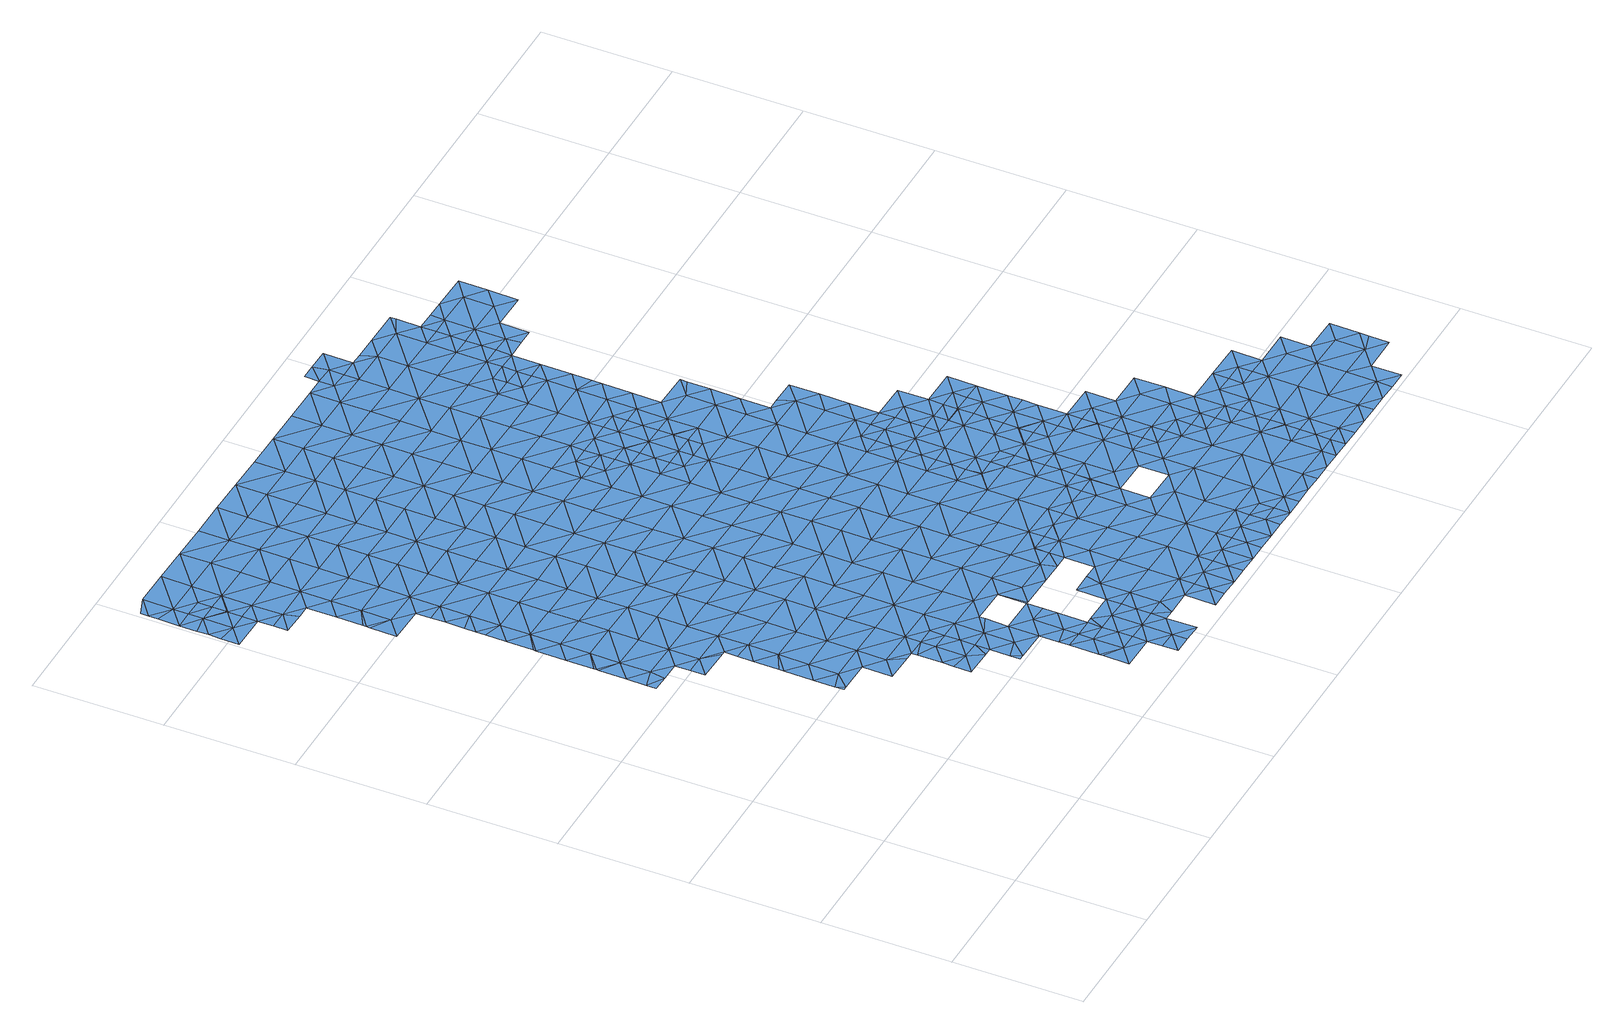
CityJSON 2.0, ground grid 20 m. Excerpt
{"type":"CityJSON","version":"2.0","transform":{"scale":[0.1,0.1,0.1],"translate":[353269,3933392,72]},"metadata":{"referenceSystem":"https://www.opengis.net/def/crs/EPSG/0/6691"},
"CityObjects":{
"waterbody1":{"type":"WaterBody","attributes":{"name":"4","class":"1140","function":"1","WaterBodyRiverFloodingRiskAttribute.description":"2","WaterBodyRiverFloodingRiskAttribute.rankOrg":"2","WaterBodyRiverFloodingRiskAttribute.adminType":"2","WaterBodyRiverFloodingRiskAttribute.scale":"L1"},"geometry":[{"type":"MultiSurface","lod":"1","boundaries":[[[0,1,2]],[[2,3,4]],[[2,1,3]],[[4,5,6]],[[6,5,7]],[[4,3,5]],[[1,8,3]],[[9,10,7]],[[5,9,7]],[[11,12,13]],[[10,9,14]],[[15,16,17]],[[18,16,15]],[[19,5,3]],[[17,16,20]],[[13,21,22]],[[9,23,14]],[[24,25,8]],[[26,27,20]],[[13,12,21]],[[14,23,28]],[[24,29,25]],[[30,25,29]],[[16,26,20]],[[31,32,33]],[[28,34,35]],[[21,36,22]],[[3,8,19]],[[22,36,37]],[[38,31,33]],[[39,9,5]],[[40,41,42]],[[23,34,28]],[[12,43,21]],[[18,44,16]],[[32,45,33]],[[19,46,5]],[[35,34,47]],[[19,8,25]],[[48,49,37]],[[41,40,50]],[[51,38,33]],[[52,38,51]],[[39,23,9]],[[48,53,49]],[[36,48,37]],[[54,55,47]],[[50,56,57]],[[58,52,51]],[[59,60,58]],[[45,61,33]],[[62,25,30]],[[57,56,63]],[[55,54,64]],[[42,65,40]],[[54,47,34]],[[66,26,16]],[[67,16,44]],[[53,68,69]],[[59,58,51]],[[70,60,59]],[[71,34,23]],[[72,73,43]],[[48,68,53]],[[50,40,56]],[[25,74,19]],[[64,75,76]],[[5,46,39]],[[68,62,69]],[[44,70,59]],[[77,73,72]],[[74,25,62]],[[39,71,23]],[[76,75,78]],[[36,21,79]],[[21,43,79]],[[64,54,75]],[[61,63,80]],[[67,44,59]],[[63,56,80]],[[81,54,34]],[[51,33,82]],[[83,59,51]],[[33,61,82]],[[66,16,67]],[[71,84,34]],[[43,73,79]],[[85,86,65]],[[62,68,74]],[[48,36,87]],[[85,78,86]],[[82,61,80]],[[87,36,79]],[[78,75,86]],[[48,88,68]],[[89,73,77]],[[90,19,74]],[[56,40,91]],[[40,65,91]],[[92,75,54]],[[46,19,93]],[[86,91,65]],[[46,94,39]],[[56,95,80]],[[96,67,59]],[[51,82,83]],[[94,71,39]],[[92,86,75]],[[19,90,93]],[[97,73,89]],[[48,87,88]],[[34,84,81]],[[79,73,97]],[[98,66,67]],[[56,91,95]],[[74,68,99]],[[100,90,74]],[[59,83,101]],[[99,68,88]],[[92,54,81]],[[102,103,104]],[[105,91,86]],[[46,93,94]],[[82,80,106]],[[71,107,84]],[[99,100,74]],[[96,59,101]],[[96,98,67]],[[94,107,71]],[[97,89,108]],[[109,83,82]],[[92,105,86]],[[104,110,102]],[[87,79,111]],[[80,95,106]],[[111,79,97]],[[102,110,112]],[[113,88,87]],[[84,114,81]],[[90,115,93]],[[108,116,97]],[[105,117,91]],[[91,118,95]],[[119,113,87]],[[82,106,120]],[[83,121,101]],[[119,87,111]],[[93,115,94]],[[122,112,123]],[[90,100,124]],[[112,110,123]],[[125,122,123]],[[84,107,114]],[[110,104,126]],[[82,120,109]],[[115,90,124]],[[127,107,94]],[[99,128,100]],[[92,81,129]],[[130,105,92]],[[131,125,123]],[[132,125,131]],[[129,81,114]],[[99,88,128]],[[96,101,121]],[[133,98,96]],[[134,135,136]],[[91,117,118]],[[110,137,123]],[[116,132,131]],[[83,109,121]],[[137,110,126]],[[138,119,111]],[[106,95,139]],[[97,116,140]],[[128,88,113]],[[100,141,124]],[[127,94,115]],[[111,97,138]],[[139,95,118]],[[137,142,123]],[[130,92,129]],[[126,136,143]],[[116,131,140]],[[107,144,114]],[[142,145,123]],[[136,135,143]],[[133,96,121]],[[130,146,105]],[[105,147,117]],[[138,97,140]],[[148,113,119]],[[120,106,149]],[[131,123,145]],[[150,126,143]],[[146,147,105]],[[149,106,139]],[[149,151,120]],[[137,126,150]],[[100,128,141]],[[107,127,152]],[[135,153,143]],[[109,151,121]],[[154,98,133]],[[117,155,118]],[[109,120,151]],[[115,124,156]],[[157,127,115]],[[148,119,138]],[[144,107,152]],[[158,128,113]],[[159,130,129]],[[147,155,117]],[[148,160,113]],[[124,141,156]],[[129,114,159]],[[161,143,153]],[[140,131,162]],[[131,145,162]],[[150,143,161]],[[159,114,144]],[[128,158,141]],[[157,115,156]],[[137,150,163]],[[139,118,155]],[[164,149,139]],[[133,121,165]],[[166,146,130]],[[167,162,145]],[[168,150,161]],[[138,140,169]],[[170,154,133]],[[121,151,165]],[[169,140,162]],[[163,150,168]],[[171,148,138]],[[113,160,158]],[[172,156,141]],[[173,166,130]],[[174,127,157]],[[175,144,152]],[[173,130,159]],[[146,166,147]],[[152,127,176]],[[164,139,155]],[[177,133,165]],[[164,178,149]],[[179,138,169]],[[176,127,174]],[[148,171,160]],[[175,159,144]],[[180,141,158]],[[151,149,178]],[[163,181,167]],[[170,133,177]],[[151,182,165]],[[171,138,179]],[[183,169,162]],[[172,184,156]],[[175,152,176]],[[185,173,159]],[[141,180,172]],[[155,147,186]],[[171,187,160]],[[160,188,158]],[[167,181,189]],[[157,156,184]],[[175,185,159]],[[190,183,162]],[[191,177,165]],[[147,166,186]],[[162,167,190]],[[151,178,182]],[[189,190,167]],[[174,157,184]],[[158,188,180]],[[181,192,189]],[[193,191,165]],[[194,155,186]],[[195,178,164]],[[185,196,173]],[[173,197,166]],[[179,169,183]],[[198,170,177]],[[164,155,199]],[[165,182,193]],[[200,171,179]],[[176,174,201]],[[160,187,188]],[[201,174,184]],[[199,195,164]],[[155,194,199]],[[202,182,178]],[[203,190,189]],[[204,200,179]],[[200,187,171]],[[172,180,205]],[[206,184,172]],[[204,179,183]],[[175,176,207]],[[208,185,175]],[[207,176,201]],[[180,188,205]],[[205,206,172]],[[173,196,197]],[[186,166,209]],[[177,191,198]],[[189,192,203]],[[210,203,192]],[[203,211,190]],[[209,212,186]],[[200,213,187]],[[187,214,188]],[[202,178,195]],[[166,197,209]],[[206,215,184]],[[216,199,194]],[[175,207,208]],[[208,217,185]],[[185,218,196]],[[183,190,211]],[[193,219,191]],[[194,186,212]],[[193,182,219]],[[201,184,215]],[[217,218,185]],[[188,220,205]],[[196,218,197]],[[182,202,219]],[[204,183,221]],[[210,222,203]],[[223,200,204]],[[187,213,214]],[[183,211,221]],[[224,209,197]],[[225,201,215]],[[221,226,204]],[[227,211,203]],[[216,194,212]],[[195,199,216]],[[205,228,206]],[[198,191,229]],[[207,201,230]],[[222,210,231]],[[195,232,202]],[[218,224,197]],[[226,223,204]],[[216,232,195]],[[191,219,229]],[[228,215,206]],[[200,223,213]],[[208,207,230]],[[233,217,208]],[[188,214,220]],[[203,222,227]],[[201,225,230]],[[230,233,208]],[[234,219,202]],[[198,229,235]],[[236,218,217]],[[237,211,227]],[[205,220,228]],[[212,209,238]],[[239,216,212]],[[213,240,214]],[[228,241,215]],[[237,227,242]],[[243,202,232]],[[221,211,237]],[[209,224,238]],[[238,239,212]],[[219,244,229]],[[225,215,241]],[[221,245,226]],[[214,240,220]],[[225,246,230]],[[213,223,247]],[[236,217,233]],[[234,202,243]],[[234,244,219]],[[218,248,224]],[[236,248,218]],[[242,249,237]],[[240,213,247]],[[229,250,235]],[[220,251,228]],[[221,237,245]],[[245,252,226]],[[226,253,223]],[[254,255,216]],[[256,238,224]],[[225,241,246]],[[254,216,239]],[[249,257,237]],[[248,258,224]],[[232,216,255]],[[223,253,247]],[[233,230,259]],[[251,220,240]],[[257,260,237]],[[228,261,241]],[[262,236,233]],[[263,234,243]],[[251,261,228]],[[250,229,244]],[[230,246,259]],[[260,264,237]],[[243,232,263]],[[226,252,253]],[[265,262,233]],[[237,266,245]],[[241,267,246]],[[256,268,238]],[[265,233,259]],[[263,232,255]],[[248,236,269]],[[270,244,234]],[[224,258,256]],[[271,254,239]],[[239,238,268]],[[272,251,240]],[[245,266,252]],[[273,274,248]],[[275,264,260]],[[236,262,269]],[[273,248,269]],[[276,259,246]],[[247,253,277]],[[240,247,272]],[[258,248,274]],[[241,261,267]],[[270,234,263]],[[272,247,277]],[[278,261,251]],[[237,264,266]],[[252,279,253]],[[280,256,258]],[[266,279,252]],[[271,239,268]],[[274,280,258]],[[255,254,271]],[[265,259,281]],[[282,263,255]],[[250,244,283]],[[246,267,284]],[[285,269,262]],[[275,286,264]],[[287,262,265]],[[271,282,255]],[[244,270,283]],[[288,287,265]],[[283,289,250]],[[253,290,277]],[[278,251,272]],[[261,291,267]],[[265,281,288]],[[246,284,276]],[[281,259,276]],[[292,280,274]],[[293,285,262]],[[294,266,264]],[[286,294,264]],[[295,293,262]],[[290,253,279]],[[295,262,287]],[[291,261,278]],[[268,256,296]],[[270,263,297]],[[267,298,284]],[[299,271,268]],[[300,281,276]],[[301,283,270]],[[256,280,296]],[[263,282,297]],[[266,302,279]],[[303,277,290]],[[304,280,292]],[[305,293,295]],[[306,299,268]],[[272,277,307]],[[267,291,308]],[[286,309,294]],[[310,270,297]],[[276,311,300]],[[268,296,306]],[[307,277,303]],[[278,272,307]],[[283,312,289]],[[290,279,313]],[[276,284,298]],[[266,294,302]],[[314,296,280]],[[267,308,298]],[[304,314,280]],[[313,279,315]],[[313,316,290]],[[317,303,290]],[[278,318,291]],[[301,312,283]],[[309,319,294]],[[316,317,290]],[[270,310,301]],[[282,271,320]],[[282,321,297]],[[318,308,291]],[[322,279,302]],[[276,323,311]],[[315,279,322]],[[324,302,294]],[[320,271,299]],[[320,321,282]],[[278,307,325]],[[276,298,323]],[[326,324,294]],[[327,314,304]],[[328,329,303]],[[330,315,322]],[[294,319,326]],[[303,317,328]],[[326,319,331]],[[307,303,329]],[[278,325,318]],[[306,296,332]],[[333,330,322]],[[334,299,306]],[[335,322,302]],[[310,297,321]],[[332,296,314]],[[318,336,308]],[[337,338,339]],[[340,335,302]],[[337,311,338]],[[339,338,341]],[[340,302,324]],[[342,343,307]],[[307,343,325]],[[342,307,329]],[[311,323,338]],[[344,312,301]],[[345,333,322]],[[327,346,314]],[[298,347,323]],[[301,310,348]],[[298,308,347]],[[334,306,332]],[[299,349,320]],[[350,351,352]],[[353,322,335]],[[348,310,321]],[[350,341,351]],[[345,322,353]],[[354,355,325]],[[334,349,299]],[[354,325,343]],[[348,356,301]],[[341,338,351]],[[347,308,336]],[[344,357,312]],[[318,325,355]],[[358,333,345]],[[346,359,314]],[[360,332,314]],[[301,356,344]],[[320,361,321]],[[362,352,363]],[[349,361,320]],[[364,336,318]],[[352,351,363]],[[346,362,363]],[[338,365,351]],[[363,359,346]],[[323,347,366]],[[338,323,365]],[[367,348,321]],[[368,344,356]],[[318,355,364]],[[334,369,349]],[[360,370,332]],[[371,364,355]],[[323,366,365]],[[372,367,321]],[[363,351,373]],[[314,359,360]],[[374,356,348]],[[334,332,370]],[[321,361,372]],[[369,375,349]],[[356,376,368]],[[375,377,349]],[[349,377,361]],[[366,347,378]],[[334,370,369]],[[359,363,379]],[[336,364,380]],[[347,336,381]],[[373,351,382]],[[363,373,379]],[[351,365,382]],[[369,370,383]],[[371,384,364]],[[366,385,365]],[[359,386,360]],[[336,380,381]],[[386,359,379]],[[378,347,381]],[[366,378,385]],[[377,387,361]],[[356,374,376]],[[348,367,374]],[[384,388,364]],[[382,389,373]],[[390,383,370]],[[386,391,360]],[[385,392,365]],[[364,388,380]],[[365,392,382]],[[381,393,378]],[[372,361,387]],[[394,367,372]],[[370,360,395]],[[395,360,391]],[[388,396,380]],[[397,376,374]],[[380,396,381]],[[395,398,370]],[[399,382,392]],[[377,400,387]],[[401,393,381]],[[390,370,398]],[[382,399,389]],[[372,387,394]],[[367,402,374]],[[400,403,387]],[[381,396,401]],[[404,402,367]],[[397,374,405]],[[404,367,394]],[[402,405,374]],[[406,394,387]],[[387,403,407]],[[406,387,407]],[[408,409,394]],[[394,406,408]],[[404,394,409]],[[410,402,404]],[[411,410,404]],[[412,405,402]],[[404,409,411]],[[410,413,402]],[[412,402,413]]]}]},
"waterbody2":{"type":"WaterBody","attributes":{"name":"4","class":"1140","function":"1","WaterBodyRiverFloodingRiskAttribute.description":"2","WaterBodyRiverFloodingRiskAttribute.rankOrg":"1","WaterBodyRiverFloodingRiskAttribute.adminType":"2","WaterBodyRiverFloodingRiskAttribute.scale":"L1"},"geometry":[{"type":"MultiSurface","lod":"1","boundaries":[[[414,38,415]],[[58,415,52]],[[415,416,414]],[[416,415,417]],[[52,415,38]],[[415,418,417]],[[58,60,418]],[[18,15,418]],[[418,419,417]],[[418,15,419]],[[70,18,418]],[[44,18,70]],[[70,418,60]],[[58,418,415]]]}]},
"waterbody3":{"type":"WaterBody","attributes":{"name":"4","class":"1140","function":"1","WaterBodyRiverFloodingRiskAttribute.description":"2","WaterBodyRiverFloodingRiskAttribute.rankOrg":"1","WaterBodyRiverFloodingRiskAttribute.adminType":"2","WaterBodyRiverFloodingRiskAttribute.scale":"L1"},"geometry":[{"type":"MultiSurface","lod":"1","boundaries":[[[420,108,89]],[[108,421,132]],[[420,422,421]],[[108,420,421]],[[108,132,116]],[[423,424,422]],[[425,424,423]],[[125,421,424]],[[426,424,425]],[[424,421,422]],[[122,424,426]],[[426,112,122]],[[125,424,122]],[[132,421,125]]]}]},
"waterbody4":{"type":"WaterBody","attributes":{"name":"4","class":"1140","function":"1","WaterBodyRiverFloodingRiskAttribute.description":"2","WaterBodyRiverFloodingRiskAttribute.rankOrg":"1","WaterBodyRiverFloodingRiskAttribute.adminType":"2","WaterBodyRiverFloodingRiskAttribute.scale":"L1"},"geometry":[{"type":"MultiSurface","lod":"1","boundaries":[[[427,428,429]],[[430,431,432]],[[135,432,431]],[[430,432,427]],[[432,433,427]],[[428,427,434]],[[429,430,427]],[[427,435,434]],[[153,135,431]],[[435,427,433]],[[135,134,432]],[[134,433,432]]]}]},
"waterbody5":{"type":"WaterBody","attributes":{"name":"4","class":"1140","function":"1","WaterBodyRiverFloodingRiskAttribute.description":"2","WaterBodyRiverFloodingRiskAttribute.rankOrg":"2","WaterBodyRiverFloodingRiskAttribute.adminType":"2","WaterBodyRiverFloodingRiskAttribute.scale":"L1"},"geometry":[{"type":"MultiSurface","lod":"1","boundaries":[[[436,437,438]],[[437,436,439]],[[440,153,431]],[[430,429,441]],[[441,428,436]],[[439,436,428]],[[442,443,436]],[[443,441,436]],[[444,441,443]],[[429,428,441]],[[438,442,436]],[[431,430,445]],[[445,446,440]],[[447,445,448]],[[445,430,441]],[[441,448,445]],[[448,441,444]],[[447,446,445]],[[445,440,431]]]}]},
"waterbody6":{"type":"WaterBody","attributes":{"name":"4","class":"1140","function":"1","WaterBodyRiverFloodingRiskAttribute.description":"2","WaterBodyRiverFloodingRiskAttribute.rankOrg":"2","WaterBodyRiverFloodingRiskAttribute.adminType":"2","WaterBodyRiverFloodingRiskAttribute.scale":"L1"},"geometry":[{"type":"MultiSurface","lod":"1","boundaries":[[[449,450,451]],[[452,453,450]],[[454,452,450]],[[455,453,452]],[[451,453,456]],[[456,457,451]],[[458,459,460]],[[461,462,460]],[[463,464,465]],[[465,466,463]],[[453,451,450]],[[467,452,468]],[[455,452,467]],[[469,455,467]],[[454,468,452]],[[457,460,470]],[[462,470,460]],[[465,461,459]],[[464,461,465]],[[459,471,465]],[[471,466,465]],[[457,458,460]],[[451,457,470]],[[470,449,451]],[[460,459,461]]]}]},
"waterbody7":{"type":"WaterBody","attributes":{"name":"4","class":"1140","function":"1","WaterBodyRiverFloodingRiskAttribute.description":"2","WaterBodyRiverFloodingRiskAttribute.rankOrg":"3","WaterBodyRiverFloodingRiskAttribute.adminType":"2","WaterBodyRiverFloodingRiskAttribute.scale":"L1"},"geometry":[{"type":"MultiSurface","lod":"1","boundaries":[[[304,472,293]],[[285,293,472]],[[292,472,304]],[[292,274,472]],[[473,304,293]],[[473,293,474]],[[293,305,474]],[[474,305,295]],[[474,352,473]],[[352,474,350]],[[350,474,341]],[[300,311,337]],[[327,304,473]],[[473,352,362]],[[472,274,273]],[[273,269,472]],[[472,269,285]],[[362,346,473]],[[473,346,327]],[[341,474,475]],[[474,287,475]],[[475,287,288]],[[281,300,475]],[[475,337,339]],[[300,337,475]],[[288,281,475]],[[341,475,339]],[[295,287,474]]]}]},
"waterbody8":{"type":"WaterBody","attributes":{"name":"4","class":"1140","function":"1","WaterBodyRiverFloodingRiskAttribute.description":"2","WaterBodyRiverFloodingRiskAttribute.rankOrg":"3","WaterBodyRiverFloodingRiskAttribute.adminType":"2","WaterBodyRiverFloodingRiskAttribute.scale":"L1"},"geometry":[{"type":"MultiSurface","lod":"1","boundaries":[[[476,444,443]],[[444,476,477]],[[466,477,476]],[[478,477,466]],[[478,479,480]],[[481,479,478]],[[481,482,479]],[[483,482,481]],[[483,484,482]],[[453,484,483]],[[455,484,453]],[[455,469,484]],[[468,485,486]],[[485,487,486]],[[488,489,490]],[[491,490,489]],[[490,491,492]],[[491,493,492]],[[493,491,494]],[[494,491,495]],[[496,495,491]],[[495,496,497]],[[498,499,493]],[[500,501,502]],[[503,502,504]],[[505,503,504]],[[506,507,508]],[[504,507,506]],[[504,358,507]],[[504,509,358]],[[358,345,507]],[[510,508,507]],[[511,510,507]],[[505,504,506]],[[500,502,503]],[[509,504,502]],[[328,317,512]],[[330,313,315]],[[509,317,316]],[[333,358,509]],[[345,353,507]],[[507,353,335]],[[507,335,513]],[[513,335,340]],[[340,324,513]],[[514,324,326]],[[513,324,514]],[[513,511,507]],[[515,516,517]],[[518,519,520]],[[521,522,523]],[[222,231,524]],[[242,222,524]],[[222,242,227]],[[249,242,524]],[[524,257,249]],[[260,257,524]],[[525,260,524]],[[526,446,527]],[[527,528,526]],[[527,480,529]],[[529,479,530]],[[531,532,533]],[[524,534,525]],[[531,535,536]],[[309,286,536]],[[275,260,525]],[[537,519,518]],[[498,493,494]],[[492,486,490]],[[491,489,496]],[[490,487,488]],[[486,487,490]],[[467,468,486]],[[456,483,457]],[[458,457,481]],[[466,471,478]],[[471,459,478]],[[458,481,459]],[[486,469,467]],[[538,484,469]],[[456,453,483]],[[483,481,457]],[[479,482,530]],[[481,478,459]],[[480,479,529]],[[525,286,275]],[[525,536,286]],[[525,531,536]],[[534,531,525]],[[534,532,531]],[[530,532,534]],[[530,482,532]],[[538,492,522]],[[492,538,486]],[[538,469,486]],[[523,518,539]],[[520,539,518]],[[539,540,541]],[[540,542,541]],[[542,543,541]],[[544,515,517]],[[545,516,515]],[[516,545,546]],[[547,511,516]],[[513,516,511]],[[513,517,516]],[[514,517,513]],[[326,331,514]],[[309,536,319]],[[535,319,536]],[[535,331,319]],[[539,541,523]],[[535,531,533]],[[509,330,333]],[[316,330,509]],[[330,316,313]],[[317,509,512]],[[502,512,509]],[[512,502,548]],[[549,548,502]],[[501,550,549]],[[354,343,551]],[[371,355,551]],[[371,552,384]],[[329,328,512]],[[354,551,355]],[[552,371,551]],[[549,502,501]],[[478,553,477]],[[553,478,480]],[[554,493,499]],[[554,499,555]],[[535,556,557]],[[512,548,558]],[[516,559,547]],[[557,560,517]],[[561,562,560]],[[563,538,564]],[[538,563,484]],[[521,565,566]],[[533,532,566]],[[530,534,567]],[[567,534,524]],[[231,567,524]],[[567,231,568]],[[448,553,447]],[[446,447,553]],[[528,527,568]],[[529,568,527]],[[529,567,568]],[[446,553,527]],[[529,530,567]],[[518,569,537]],[[570,569,554]],[[555,570,554]],[[493,554,492]],[[482,484,563]],[[553,480,527]],[[553,448,477]],[[482,566,532]],[[482,563,566]],[[566,563,521]],[[564,521,563]],[[521,564,522]],[[522,564,538]],[[492,554,522]],[[522,554,523]],[[554,518,523]],[[554,569,518]],[[543,571,541]],[[560,562,517]],[[544,517,562]],[[546,559,516]],[[514,557,517]],[[557,514,331]],[[535,557,331]],[[477,448,444]],[[533,566,565]],[[565,521,572]],[[521,523,572]],[[523,541,572]],[[541,571,572]],[[571,560,572]],[[560,571,561]],[[556,572,560]],[[556,565,572]],[[557,556,560]],[[551,573,552]],[[558,573,551]],[[551,343,558]],[[342,558,343]],[[342,329,558]],[[558,329,512]],[[574,573,558]],[[558,548,574]]]}]},
"waterbody9":{"type":"WaterBody","attributes":{"name":"4","class":"1140","function":"1","WaterBodyRiverFloodingRiskAttribute.description":"2","WaterBodyRiverFloodingRiskAttribute.rankOrg":"1","WaterBodyRiverFloodingRiskAttribute.adminType":"2","WaterBodyRiverFloodingRiskAttribute.scale":"L1"},"geometry":[{"type":"MultiSurface","lod":"1","boundaries":[[[368,575,344]],[[575,576,577]],[[376,576,575]],[[344,575,357]],[[368,376,575]],[[578,357,577]],[[575,577,357]]]}]},
"waterbody10":{"type":"WaterBody","attributes":{"name":"4","class":"1140","function":"1","WaterBodyRiverFloodingRiskAttribute.description":"2","WaterBodyRiverFloodingRiskAttribute.rankOrg":"1","WaterBodyRiverFloodingRiskAttribute.adminType":"2","WaterBodyRiverFloodingRiskAttribute.scale":"L1"},"geometry":[{"type":"MultiSurface","lod":"1","boundaries":[[[400,375,579]],[[375,400,377]],[[383,375,369]],[[390,398,579]],[[398,403,579]],[[375,383,579]],[[390,579,383]],[[400,579,403]]]}]},
"waterbody11":{"type":"WaterBody","attributes":{"name":"4","class":"1140","function":"1","WaterBodyRiverFloodingRiskAttribute.description":"2","WaterBodyRiverFloodingRiskAttribute.rankOrg":"2","WaterBodyRiverFloodingRiskAttribute.adminType":"2","WaterBodyRiverFloodingRiskAttribute.scale":"L1"},"geometry":[{"type":"MultiSurface","lod":"1","boundaries":[[[580,581,582]],[[580,582,384]],[[583,549,550]],[[384,552,580]],[[548,549,584]],[[583,581,584]],[[574,548,584]],[[574,584,573]],[[584,549,583]],[[573,580,552]],[[584,580,573]],[[584,581,580]]]}]},
"waterbody12":{"type":"WaterBody","attributes":{"name":"4","class":"1140","function":"1","WaterBodyRiverFloodingRiskAttribute.description":"2","WaterBodyRiverFloodingRiskAttribute.rankOrg":"2","WaterBodyRiverFloodingRiskAttribute.adminType":"2","WaterBodyRiverFloodingRiskAttribute.scale":"L1"},"geometry":[{"type":"MultiSurface","lod":"1","boundaries":[[[585,586,587]],[[586,503,505]],[[505,506,586]],[[550,500,588]],[[588,503,586]],[[589,550,588]],[[590,589,588]],[[591,590,588]],[[586,591,588]],[[591,586,585]],[[500,550,501]],[[503,588,500]],[[506,508,592]],[[586,506,592]],[[586,592,587]],[[508,510,592]],[[592,559,587]],[[547,559,592]],[[547,592,511]],[[510,511,592]]]}]},
"waterbody13":{"type":"WaterBody","attributes":{"name":"4","class":"1140","function":"1","WaterBodyRiverFloodingRiskAttribute.description":"2","WaterBodyRiverFloodingRiskAttribute.rankOrg":"1","WaterBodyRiverFloodingRiskAttribute.adminType":"2","WaterBodyRiverFloodingRiskAttribute.scale":"L1"},"geometry":[{"type":"MultiSurface","lod":"1","boundaries":[[[589,590,593]],[[593,581,583]],[[581,593,594]],[[594,593,590]],[[550,593,583]],[[593,550,589]]]}]},
"waterbody14":{"type":"WaterBody","attributes":{"name":"4","class":"1140","function":"1","WaterBodyRiverFloodingRiskAttribute.description":"2","WaterBodyRiverFloodingRiskAttribute.rankOrg":"1","WaterBodyRiverFloodingRiskAttribute.adminType":"2","WaterBodyRiverFloodingRiskAttribute.scale":"L1"},"geometry":[{"type":"MultiSurface","lod":"1","boundaries":[[[408,406,595]],[[407,403,596]],[[597,596,403]],[[596,597,598]],[[596,598,599]],[[600,601,602]],[[602,601,603]],[[406,596,595]],[[604,602,603]],[[603,595,599]],[[605,601,600]],[[406,407,596]],[[599,595,596]],[[603,599,604]],[[603,601,595]],[[409,408,595]],[[409,595,606]],[[601,606,595]],[[601,605,606]],[[605,607,606]],[[606,607,410]],[[410,411,606]],[[409,606,411]]]}]},
"waterbody15":{"type":"WaterBody","attributes":{"name":"4","class":"1140","function":"1","WaterBodyRiverFloodingRiskAttribute.description":"2","WaterBodyRiverFloodingRiskAttribute.rankOrg":"2","WaterBodyRiverFloodingRiskAttribute.adminType":"2","WaterBodyRiverFloodingRiskAttribute.scale":"L1"},"geometry":[{"type":"MultiSurface","lod":"1","boundaries":[[[499,498,608]],[[519,609,610]],[[609,611,610]],[[612,613,614]],[[615,612,542]],[[540,615,542]],[[545,616,546]],[[617,618,619]],[[620,618,621]],[[620,621,622]],[[622,621,623]],[[624,625,626]],[[627,628,629]],[[630,608,626]],[[629,623,631]],[[623,621,631]],[[544,632,515]],[[617,619,633]],[[634,633,635]],[[636,637,638]],[[635,639,634]],[[498,494,608]],[[623,629,640]],[[628,640,629]],[[641,624,642]],[[642,497,641]],[[495,497,642]],[[618,617,621]],[[642,624,626]],[[626,608,642]],[[608,494,642]],[[610,615,519]],[[615,610,612]],[[612,610,613]],[[494,495,642]],[[643,611,609]],[[625,627,626]],[[609,638,643]],[[636,638,609]],[[636,609,519]],[[537,636,519]],[[626,627,629]],[[626,629,630]],[[630,629,631]],[[644,638,637]],[[644,637,639]],[[520,519,615]],[[639,637,634]],[[614,613,645]],[[645,646,614]],[[647,616,646]],[[545,515,616]],[[632,616,515]],[[616,632,646]],[[646,632,614]],[[632,612,614]],[[540,539,615]],[[520,615,539]],[[608,648,499]],[[543,542,649]],[[632,562,649]],[[571,543,649]],[[561,571,649]],[[561,649,562]],[[634,650,633]],[[630,650,651]],[[636,648,637]],[[608,630,651]],[[499,648,555]],[[569,648,636]],[[537,569,636]],[[570,555,648]],[[570,648,569]],[[630,631,650]],[[650,631,621]],[[650,621,617]],[[633,650,617]],[[544,562,632]],[[634,637,650]],[[650,637,651]],[[648,651,637]],[[651,648,608]],[[616,647,559]],[[616,559,546]],[[612,632,649]],[[542,612,649]]]}]},
"waterbody16":{"type":"WaterBody","attributes":{"name":"4","class":"1140","function":"1","WaterBodyRiverFloodingRiskAttribute.description":"2","WaterBodyRiverFloodingRiskAttribute.rankOrg":"1","WaterBodyRiverFloodingRiskAttribute.adminType":"2","WaterBodyRiverFloodingRiskAttribute.scale":"L1"},"geometry":[{"type":"MultiSurface","lod":"1","boundaries":[[[652,611,643]],[[652,653,611]],[[639,653,652]],[[638,652,643]],[[644,639,652]],[[638,644,652]]]}]}
},
"vertices":[
[167,628,8],[192,627,8],[167,643,8],[196,651,8],[168,674,8],[196,697,8],[169,716,8],[169,720,8],[223,627,8],[197,743,8],[169,723,8],[277,395,8],[283,395,8],[277,409,8],[169,766,8],[7,1277,8],[36,1300,8],[8,1309,8],[36,1277,8],[252,650,8],[8,1324,8],[305,417,8],[277,441,8],[198,789,8],[223,603,8],[252,603,8],[37,1347,8],[8,1336,8],[170,813,8],[223,580,8],[274,579,8],[63,1160,8],[62,1138,8],[91,1160,8],[199,835,8],[170,816,8],[306,463,8],[278,487,8],[63,1184,8],[254,742,8],[145,1021,8],[117,1039,8],[116,998,8],[333,394,8],[64,1276,8],[97,1137,8],[253,696,8],[171,858,8],[307,510,8],[278,494,8],[117,1045,8],[91,1207,8],[63,1208,8],[279,534,8],[199,881,8],[172,890,8],[146,1067,8],[117,1050,8],[64,1230,8],[92,1253,8],[64,1231,8],[118,1137,8],[280,579,8],[118,1091,8],[172,905,8],[173,997,8],[94,1346,8],[93,1299,8],[308,556,8],[279,558,8],[64,1254,8],[255,788,8],[332,348,8],[361,371,8],[308,602,8],[200,928,8],[172,922,8],[377,347,8],[173,952,8],[362,417,8],[147,1114,8],[256,880,8],[147,1160,8],[148,1206,8],[255,834,8],[173,974,8],[201,974,8],[363,463,8],[363,509,8],[389,347,8],[309,649,8],[202,1020,8],[257,927,8],[310,695,8],[311,741,8],[203,1067,8],[150,1298,8],[418,370,8],[150,1345,8],[364,555,8],[365,601,8],[149,1252,8],[443,222,8],[443,207,8],[451,207,8],[258,973,8],[203,1113,8],[311,787,8],[417,346,8],[205,1205,8],[472,230,8],[419,416,8],[444,254,8],[420,508,8],[312,833,8],[366,694,8],[446,346,8],[258,1019,8],[259,1066,8],[419,462,8],[204,1159,8],[206,1251,8],[444,276,8],[473,276,8],[366,648,8],[445,299,8],[500,206,8],[367,740,8],[421,554,8],[313,879,8],[314,926,8],[474,322,8],[445,323,8],[206,1297,8],[500,160,8],[528,159,8],[500,176,8],[501,253,8],[475,415,8],[260,1112,8],[474,369,8],[422,600,8],[502,289,8],[528,182,8],[369,832,8],[502,298,8],[314,972,8],[315,1018,8],[476,461,8],[261,1158,8],[529,229,8],[261,1204,8],[368,786,8],[556,159,8],[207,1344,8],[316,1065,8],[422,647,8],[423,693,8],[478,553,8],[369,879,8],[477,507,8],[557,205,8],[530,321,8],[557,252,8],[317,1111,8],[262,1250,8],[371,971,8],[558,297,8],[557,227,8],[531,368,8],[264,1343,8],[533,460,8],[479,646,8],[370,925,8],[424,739,8],[425,832,8],[425,786,8],[263,1296,8],[317,1157,8],[532,414,8],[478,599,8],[560,252,8],[318,1203,8],[588,367,8],[480,692,8],[426,878,8],[372,1017,8],[533,506,8],[534,552,8],[586,274,8],[587,320,8],[320,1295,8],[614,251,8],[319,1249,8],[373,1064,8],[374,1156,8],[427,924,8],[428,970,8],[320,1342,8],[373,1110,8],[589,459,8],[481,738,8],[375,1202,8],[643,273,8],[589,413,8],[535,598,8],[536,645,8],[481,785,8],[482,831,8],[428,1016,8],[649,250,8],[644,319,8],[429,1063,8],[590,505,8],[591,551,8],[536,691,8],[430,1109,8],[483,877,8],[484,923,8],[376,1248,8],[592,597,8],[644,366,8],[671,273,8],[646,458,8],[484,969,8],[537,737,8],[645,412,8],[671,296,8],[592,644,8],[376,1294,8],[538,784,8],[671,250,8],[431,1155,8],[539,830,8],[432,1248,8],[377,1341,8],[539,876,8],[700,318,8],[485,1015,8],[486,1062,8],[648,551,8],[593,690,8],[672,296,8],[431,1201,8],[433,1294,8],[701,365,8],[594,736,8],[647,505,8],[540,922,8],[700,295,8],[434,1340,8],[648,597,8],[702,411,8],[703,457,8],[487,1108,8],[487,1154,8],[542,1014,8],[728,295,8],[541,968,8],[595,783,8],[729,295,8],[649,643,8],[596,875,8],[488,1201,8],[757,317,8],[595,829,8],[758,364,8],[650,689,8],[543,1061,8],[568,899,8],[489,1247,8],[543,1107,8],[704,550,8],[568,922,8],[569,945,8],[757,294,8],[651,782,8],[703,504,8],[705,596,8],[759,410,8],[598,967,8],[624,806,8],[544,1153,8],[490,1293,8],[651,735,8],[597,898,8],[785,294,8],[624,851,8],[624,828,8],[490,1339,8],[759,456,8],[706,642,8],[597,945,8],[625,898,8],[814,316,8],[625,874,8],[598,1013,8],[545,1200,8],[707,734,8],[600,1106,8],[652,805,8],[546,1292,8],[814,363,8],[760,503,8],[626,944,8],[625,897,8],[599,1060,8],[761,549,8],[706,688,8],[813,293,8],[546,1246,8],[680,805,8],[547,1338,8],[787,433,8],[654,966,8],[787,432,8],[787,456,8],[788,479,8],[762,641,8],[841,293,8],[601,1152,8],[601,1199,8],[815,409,8],[708,781,8],[843,339,8],[762,595,8],[842,316,8],[654,944,8],[788,502,8],[789,525,8],[788,432,8],[842,293,8],[655,1013,8],[816,432,8],[656,1059,8],[843,385,8],[763,687,8],[680,827,8],[709,827,8],[681,850,8],[843,363,8],[681,851,8],[789,548,8],[789,571,8],[575,1315,8],[844,409,8],[682,943,8],[764,733,8],[602,1245,8],[657,1105,8],[681,873,8],[709,873,8],[681,897,8],[843,386,8],[790,594,8],[790,618,8],[603,1291,8],[575,1338,8],[844,431,8],[711,966,8],[712,1012,8],[657,1151,8],[682,920,8],[710,920,8],[819,640,8],[765,826,8],[765,780,8],[659,1244,8],[603,1314,8],[684,1082,8],[713,1058,8],[819,617,8],[658,1198,8],[738,896,8],[660,1290,8],[685,1105,8],[632,1314,8],[685,1127,8],[792,756,8],[739,942,8],[820,686,8],[821,732,8],[766,872,8],[685,1082,8],[847,617,8],[793,803,8],[740,988,8],[714,1150,8],[848,663,8],[795,895,8],[713,1081,8],[740,1002,8],[794,848,8],[812,756,8],[715,1197,8],[741,1034,8],[849,709,8],[651,1313,8],[741,1081,8],[794,884,8],[714,1127,8],[849,755,8],[716,1289,8],[742,1126,8],[716,1243,8],[688,1313,8],[743,1173,8],[743,1150,8],[743,1196,8],[744,1220,8],[744,1265,8],[744,1242,8],[745,1312,8],[745,1303,8],
[6,1185,8],[35,1208,8],[6,1212,8],[7,1232,8],[36,1254,8],[7,1249,8],
[389,338,8],[417,323,8],[389,300,8],[388,282,8],[416,277,8],[388,255,8],[432,254,8],
[527,90,8],[554,67,8],[555,90,8],[555,113,8],[555,136,8],[527,136,8],[499,114,8],[498,68,8],[499,108,8],
[582,43,8],[554,20,8],[582,20,8],[554,44,8],[566,159,8],[583,89,8],[611,19,8],[611,66,8],[612,89,8],[584,136,8],[613,158,8],[613,135,8],[612,112,8],
[809,16,8],[837,15,8],[809,39,8],[866,38,8],[838,62,8],[865,15,8],[866,62,8],[810,62,8],[781,63,8],[753,63,8],[725,64,8],[752,40,8],[724,17,8],[752,17,8],[667,18,8],[695,18,8],[696,41,8],[668,65,8],[894,38,8],[894,14,8],[894,61,8],[780,16,8],[696,64,8],
[597,921,8],[654,920,8],[653,874,8],[652,828,8],
[627,65,8],[640,89,8],[697,88,8],[754,133,8],[697,134,8],[753,87,8],[811,132,8],[810,86,8],[867,85,8],[922,14,8],[922,37,8],[951,14,8],[979,13,8],[1007,13,8],[979,36,8],[1036,35,8],[980,83,8],[1037,82,8],[1065,58,8],[1064,35,8],[1035,12,8],[1064,12,8],[1065,82,8],[1066,104,8],[902,500,8],[902,523,8],[873,501,8],[901,477,8],[873,454,8],[901,454,8],[900,431,8],[872,408,8],[900,430,8],[816,455,8],[900,408,8],[900,385,8],[817,502,8],[871,362,8],[870,316,8],[956,337,8],[928,361,8],[927,315,8],[1038,174,8],[1067,197,8],[1038,197,8],[925,176,8],[981,129,8],[981,175,8],[700,272,8],[756,271,8],[614,204,8],[641,181,8],[646,204,8],[698,180,8],[755,179,8],[812,224,8],[811,178,8],[840,201,8],[756,225,8],[841,247,8],[813,270,8],[1067,174,8],[923,84,8],[1010,198,8],[1010,221,8],[982,222,8],[1011,244,8],[983,245,8],[956,314,8],[956,338,8],[956,361,8],[928,384,8],[846,525,8],[874,524,8],[902,524,8],[818,594,8],[847,593,8],[641,135,8],[1037,128,8],[1066,105,8],[897,246,8],[870,270,8],[818,548,8],[957,384,8],[926,269,8],[955,268,8],[955,291,8],[867,131,8],[924,130,8],[897,200,8],[868,177,8],[699,226,8],[670,203,8],[1066,150,8],[1066,128,8],[955,245,8],[926,223,8],[846,570,8],[846,547,8],
[604,1337,8],[633,1360,8],[600,1361,8],[576,1361,8],
[713,1104,8],
[875,593,8],[903,569,8],[903,616,8],[902,546,8],[874,547,8],
[958,452,8],[929,453,8],[957,430,8],[930,500,8],[930,523,8],[959,523,8],[958,476,8],[929,407,8],
[931,546,8],[960,568,8],
[771,1196,8],[771,1149,8],[773,1126,8],[798,1126,8],[799,1172,8],[858,1263,8],[829,1241,8],[857,1218,8],[828,1195,8],[856,1171,8],[801,1264,8],[772,1242,8],[774,1265,8],
[1093,81,8],[1096,220,8],[1068,244,8],[1124,243,8],[1040,267,8],[1069,289,8],[1040,313,8],[1039,221,8],[984,360,8],[1264,124,8],[1292,101,8],[1293,147,8],[1292,87,8],[1263,78,8],[1291,55,8],[1234,55,8],[1120,11,8],[1149,10,8],[1149,34,8],[1177,10,8],[1205,9,8],[1206,33,8],[1150,80,8],[1207,79,8],[984,314,8],[1236,148,8],[1208,171,8],[1237,194,8],[1095,173,8],[1151,172,8],[1123,196,8],[1180,195,8],[1234,9,8],[1092,11,8],[1092,35,8],[1124,219,8],[1152,196,8],[1069,336,8],[1012,337,8],[1013,383,8],[1094,127,8],[983,268,8],[1207,125,8],[1151,126,8],
[1152,219,8],[1181,242,8]
]}
